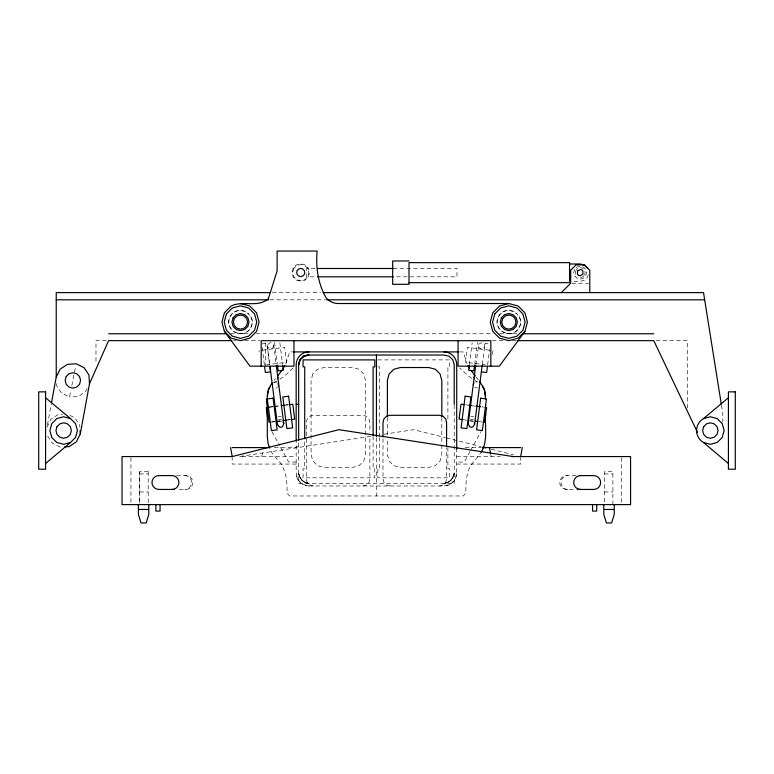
<?xml version="1.0" encoding="UTF-8"?>
<svg xmlns="http://www.w3.org/2000/svg" width="774" height="774" viewBox="0 0 774 774"><rect width="100%" height="100%" fill="white"/><g stroke="black" fill="none" stroke-linecap="round" stroke-linejoin="round"><path stroke-width="0.58" stroke-dasharray="3.87 2.9" d="M469.344 364.854L472.169 342.795M474.665 364.351L477.49 342.302M475.807 364.738L478.903 343.946L481.854 342.698L484.398 344.653L484.611 346.307L483.982 347.855L481.031 349.103L478.487 347.149L478.274 345.494M482.299 364.399L485.143 343.279L489.274 343.811M487.639 364.835L489.565 349.742M492.554 354.366L493.028 350.632M269.72 364.399L267.407 346.307L267.63 344.653L270.165 342.698L271.809 342.921L273.754 345.494L276.221 364.738M273.754 345.494L273.532 347.149L270.987 349.103L269.352 348.871L267.407 346.307M261.796 456.563L262.783 450.942M47.456 424.858L51.307 403.873M56.637 383.643L56.773 385.829L61.639 393.153L69.505 397.052L70.898 390.173M71.818 385.587L75.755 366.083M456.718 448.088L456.718 473.262L455.015 479.619L450.362 484.272L443.995 485.985L308.884 485.985L302.528 484.272L297.874 479.619L296.171 473.262L296.171 439.816M575.633 270.977L575.633 274.315M584.525 275.147L585.192 272.651L584.525 270.145L582.687 268.317L580.19 267.64L578.517 268.094M588.269 274.809L587.689 276.976L584.525 280.149L580.19 281.31L571.918 281.31M285.809 363.616L289.699 351.909L292.098 351.909M250.612 327.924C258.603 315.212 237.386 302.963 230.371 316.247C222.37 328.96 243.597 341.208 250.612 327.924A11.687 11.687 0 0 0 250.612 316.247M518.957 327.924C526.949 315.212 505.732 302.963 498.717 316.247C490.716 328.96 511.943 341.208 518.957 327.924A11.687 11.687 0 0 0 518.957 316.247M47.021 427.19L50.929 419.324L58.244 414.458L62.626 414.187M87.162 388.48L85.585 391.644L78.271 396.501L69.505 397.052M470.012 451.552L464.265 462.03L456.718 462.03M470.592 450.507L480.944 431.65M481.834 451.145C477.481 458.527 469.905 463.684 467.912 472.527C465.784 479.222 465.803 486.295 465.909 493.251L463.191 495.97L289.699 495.97L286.97 493.251C287.299 484.166 286.767 474.781 282.52 466.558C279.714 460.124 273.28 456.573 270.426 450.158M274.122 380.344L275.583 378.544M293.143 367.998L284.919 375.738L278.379 380.208M575.856 270.145L577.685 268.317M583.906 275.757L582.687 276.976L580.19 277.653L577.685 276.976M273.89 382.685L276.589 381.195M278.65 421.482L281.823 421.075M273.638 382.366L276.811 381.959M275.989 388.151L277.527 387.522M278.05 416.818L281.223 416.412M281.581 419.179L278.408 419.585M362.803 485.985L366.344 485.027L368.937 482.434L369.895 478.893L369.895 436.817M439.497 485.985L443.047 485.027L445.64 482.434L446.588 478.893L446.588 447.633M370.727 436.313L239.447 456.563L296.171 456.563M383.856 434.282L413.693 429.686L445.611 437.716M470.205 421.075L473.369 421.482M475.207 381.959L476.852 381.737M477.674 387.929L474.501 387.522M261.709 343.946L266.885 343.279L269.555 364.167M262.492 350.187L284.639 347.352L286.544 362.261L266.73 364.796M269.768 407.027L273.27 406.582M274.431 406.427L279.095 405.837M284.929 405.083L288.421 404.638M269.468 407.182L272.97 406.727M274.131 406.582L279.965 405.837M285.79 405.083L288.122 404.792M271.684 421.936L275.176 421.491M276.347 421.337L281.01 420.746M286.835 419.992L290.337 419.547M271.384 422.082L274.876 421.637M276.047 421.491L281.871 420.746M287.696 419.992L290.027 419.702M470.795 416.412L473.969 416.818M473.62 419.585L470.447 419.179M315.008 268.481L306.591 268.481L306.591 276.821L316.218 276.821M393.202 268.481L456.96 268.481L456.96 276.821L393.202 276.821M571.88 283.245L588.598 283.245M272.39 292.62L320.697 292.62M269.962 299.819L325.506 299.819M230.662 333.768L250.041 333.768M256.059 333.768L493.028 333.768M499.617 333.768L517.748 333.768M106.309 340.647L95.986 340.647L95.986 363.19M233.758 340.647L236.176 340.647M244.632 340.647L259.687 340.647M492.37 340.647L504.454 340.647M512.369 340.647L515.997 340.647M656.178 340.647L687.457 340.647L687.457 410.162M459.592 351.909L463.191 351.909L467.08 363.616M377.828 359.891L449.559 359.891L449.559 366.837L447.894 366.837L447.894 420.427M377.828 366.837L379.492 366.837L379.492 436.42M296.171 446.888L298.667 446.888M274.441 447.595L296.171 447.595M465.164 447.595L480.857 447.595M456.718 456.563L500.217 456.563M296.171 462.03L288.625 462.03L279.994 446.317M296.171 464.061L232.19 464.061L232.19 457.627M456.718 464.061L520.699 464.061L520.699 457.627M148.231 471.734L139.707 471.734L139.707 504.609M139.707 473.92L148.231 473.92M604.388 473.92L612.911 473.92M176.501 475.604L185.973 475.604A6.918 6.918 0 0 1 192.89 482.521A6.918 6.918 0 0 1 185.973 489.449L176.501 489.449M576.108 475.604L566.645 475.604A6.918 6.918 0 0 0 559.728 482.521A6.918 6.918 0 0 0 566.645 489.449L576.108 489.449M139.707 491.954L148.231 491.954M604.388 491.954L612.911 491.954M489.536 350.187L467.38 347.352L465.474 362.261L485.288 364.796M465.629 404.792L470.592 405.537M471.763 405.682L475.255 406.127M481.95 406.882L484.282 407.182M462.852 419.702L468.686 420.446M469.847 420.592L473.349 421.037M478.874 421.637L482.366 422.082M446.182 437.861L480.983 446.627M491.18 449.191L513.472 454.802M390.086 485.985L386.536 485.027L383.943 482.434L382.995 478.893L382.995 438.016M313.383 485.985L309.842 485.027L307.249 482.434L306.301 478.893L306.301 422.381L307.249 418.84L309.842 416.248L313.383 415.299L362.803 415.299L366.344 416.248L368.937 418.84L369.895 422.381L369.895 432.008M69.96 415.377L74.885 417.815L79.741 425.129L79.877 427.325M60.304 447.178L52.439 443.27L47.572 435.956L47.437 433.759M475.4 380.702L478.1 382.192M471.705 378.293L467.97 375.738L459.746 367.998M475.846 376.754L478.767 380.344M271.935 431.65L279.424 445.273M490.697 454.309L491.093 456.563M721.465 405.344L722.79 413.645L722.79 422.101M279.849 342.795L282.674 364.854M274.528 342.302L277.353 364.351M262.154 347.429L264.389 364.835M258.99 350.632L259.126 351.638M621.677 457.763L621.677 504.609M612.911 504.609L612.911 471.734L604.388 471.734L604.388 504.609M454.212 404.976L454.212 483.479L298.667 483.479L298.667 438.703M447.894 447.682L447.894 468.802L449.559 468.802L449.559 477.829L377.828 477.829L377.828 468.802L379.492 468.802L379.492 437.378M441.809 417.467L441.809 443.734M441.809 444.924L441.809 454.483L440.077 460.946L435.346 465.677L428.883 467.409L400.313 467.409L393.85 465.677L389.119 460.946L387.387 454.483L387.387 438.955M387.387 417.467L387.387 437.765M376.445 437.861L376.445 483.479M376.445 485.985L376.445 495.97M373.116 436.168L373.116 468.802L374.79 468.802L374.79 477.829L303.06 477.829L303.06 468.802L304.724 468.802L304.724 440.019M265.685 342.747L265.685 366.15M148.173 471.734L148.231 504.609M139.755 471.734L139.755 503.458M130.941 457.763L130.941 504.609M308.884 485.985A12.723 12.723 0 0 1 296.171 473.262M456.718 473.262A12.723 12.723 0 0 1 443.995 485.985M184.715 475.604A6.918 6.918 0 0 1 191.642 482.521A6.918 6.918 0 0 1 184.715 489.449M248.754 330.343A11.687 11.687 0 0 1 232.229 330.343A11.687 11.687 0 0 1 232.229 313.818A11.687 11.687 0 0 1 248.754 313.818M517.1 330.343A11.687 11.687 0 0 1 500.575 330.343A11.687 11.687 0 0 1 500.575 313.818A11.687 11.687 0 0 1 517.1 313.818M567.903 489.449A6.918 6.918 0 0 1 560.976 482.521A6.918 6.918 0 0 1 567.903 475.604M293.172 268.143L291.992 272.525L293.172 276.899L296.374 280.111L300.747 281.281L305.13 280.111L308.333 276.899L309.513 272.525L308.333 268.143L305.13 264.94L300.747 263.77L296.374 264.94L293.172 268.143M293.714 268.578L292.62 272.651L293.714 276.715L296.684 279.685L300.747 280.778L304.821 279.685L307.791 276.715L308.884 272.651L307.791 268.578L304.821 265.608L300.747 264.514L296.684 265.608L293.714 268.578M312.812 373.997L311.08 380.46L311.08 454.483L312.812 460.946L317.543 465.677L324.006 467.409L352.567 467.409L359.039 465.677L363.77 460.946L365.502 454.483L365.502 380.46L363.77 373.997L359.039 369.266L352.567 367.534L324.006 367.534L317.543 369.266L312.812 373.997M574.589 269.41L573.727 272.651L574.589 275.883L576.959 278.243L580.19 279.114L583.422 278.243L585.783 275.883L586.653 272.651L585.783 269.41L583.422 267.049L580.19 266.179L576.959 267.049L574.589 269.41M454.212 473.262L452.645 478.226L448.959 481.902L443.995 483.479A10.981 10.981 0 0 0 454.212 473.262L452.49 478.119L448.852 481.757L443.995 483.479A11.678 11.678 0 0 0 454.212 473.262M308.884 483.479L303.921 481.902L300.244 478.226L298.667 473.262A11.678 11.678 0 0 0 308.884 483.479L304.037 481.757L300.389 478.119L298.667 473.262A10.981 10.981 0 0 0 308.884 483.479"/><path stroke-width="1.16" d="M269.652 447.943L268.094 443.531L267.311 436.546L267.311 396.056L268.501 389.148L271.926 383.043M469.218 365.821L468.657 370.224L473.823 370.891L474.52 365.512M475.681 365.705L468.26 423.639L469.489 426.619L471.018 427.248L472.662 427.025L474.607 424.452L482.154 365.551M487.339 367.157L486.653 372.526L481.476 371.868M484.698 422.381L486.614 407.472M276.337 365.705L283.758 423.639L282.529 426.619L281.001 427.248L279.356 427.025L277.421 424.452L270.02 366.712M277.614 378.776L277.818 377.248M267.311 396.056L268.085 390.986M520.699 456.563L522.286 447.575M51.519 402.712L56.231 377.064L56.231 292.62L269.981 292.62M64.687 446.908L69.07 446.627L76.384 441.77L80.293 433.904L89.494 383.778L108.612 340.647L231.871 340.647M458.063 340.705L458.063 366.15L499.356 366.15L524.917 331.369L527.404 322.081L524.917 312.802L518.116 306.011L508.837 303.514L337.735 303.514C333.284 303.369 329.105 301.367 326.212 297.98C317.969 283.729 315.686 267.282 317.147 251.047L277.121 251.047L277.121 270.919L268.414 298.561C258.226 308.226 242.939 300.07 231.203 306.011L224.412 312.802L221.925 322.081L224.412 331.369L249.973 366.15L293.965 366.15L293.965 340.705M474.23 377.006L474.82 375.574M268.539 390.067L269.894 387.31M56.231 377.064L60.13 369.198L67.454 364.341L76.22 363.79L84.085 367.689L88.942 375.013L89.494 383.778M282.839 369.034L284.822 365.425M481.205 452.132C488.23 440.822 484.698 426.735 485.579 414.216M281.639 370.707L277.779 375.854M272.622 383.672L272.429 385.481M278.534 386.226L278.156 382.985M45.579 463.5L70.54 442.467L75.571 437.426L77.419 430.547L75.571 423.668L70.54 418.628L45.579 397.759M561.314 292.62L570.69 283.245L570.69 270.223L576.03 264.882L584.341 264.882L589.788 270.329L589.788 292.62M524.917 331.369L518.116 338.161L508.837 340.647L499.549 338.161L492.757 331.369L490.271 322.081L492.757 312.802L499.549 306.011L508.837 303.514M728.421 463.5L703.46 442.467A13.758 13.758 0 0 1 703.46 418.628L728.421 397.759M473.901 382.966L473.253 384.668M306.765 352.48L308.884 351.909A12.723 12.723 0 0 0 296.171 364.631L296.171 440.677M70.54 442.467L63.661 444.305L56.773 442.467L51.742 437.426L49.894 430.547L51.742 423.668L56.773 418.628L63.661 416.78L70.54 418.628M703.46 418.628L710.339 416.78L717.227 418.628L722.258 423.668L724.106 430.547L722.258 437.426L717.227 442.467L710.339 444.305L703.46 442.467M511.575 456.563L630.578 456.563L630.578 504.609L122.031 504.609L122.031 456.563L232.21 456.563L338.925 429.686L513.172 456.563M269.468 407.182L267.136 407.472L269.052 422.381M281.126 405.682L284.629 405.237M289.292 404.638L292.785 404.192L294.691 419.102L291.198 419.547M283.042 420.592L286.535 420.147M409.001 260.973L392.67 260.973L392.67 282.762M569.548 263.982L580.19 263.982L584.525 265.143L587.689 268.317M317.417 268.481L393.202 268.481M317.417 276.821L393.202 276.821M409.001 282.655L569.548 282.655M323.116 292.62L703.527 292.62L721.281 404.163M56.231 299.819L268.752 299.819M326.715 299.819L704.669 299.819M108.612 333.768L226.511 333.768M522.576 333.768L653.769 333.768M517.206 340.647L653.769 340.647L697.5 432.453M293.298 351.909L458.392 351.909M296.171 404.289L298.667 404.289M232.19 447.595L269.613 447.595M482.067 447.595L520.699 447.595M579.591 475.604L593.706 475.604A6.918 6.918 0 0 1 600.634 482.521A6.918 6.918 0 0 1 593.706 489.449L577.24 489.449M174.208 489.449L158.912 489.449A6.918 6.918 0 0 1 151.985 482.521A6.918 6.918 0 0 1 158.912 475.604L172.002 475.604A6.918 6.918 0 0 1 178.92 482.521A6.918 6.918 0 0 1 172.002 489.449M464.468 404.638L460.965 404.192L459.059 419.102L462.552 419.547M469.121 405.237L471.453 405.537M476.116 406.127L480.78 406.727M475.371 421.191L477.703 421.491M482.986 447.13L485.627 447.798M446.124 352.48L443.995 351.909A12.723 12.723 0 0 1 456.718 364.631L456.718 449.123M240.491 303.514L249.77 306.011L256.571 312.802L259.058 322.081L256.571 331.369L249.77 338.161L240.491 340.647L231.203 338.161L224.412 331.369M475.11 375.854L471.25 370.707M479.493 381.243L484.389 389.148L485.579 398.949M468.067 365.425L469.557 368.134M482.541 386.39L484.805 390.986M283.129 422.101L283.758 423.639M489.507 447.575L490.493 453.187M230.604 447.575L232.19 456.563M484.959 392.002L485.579 396.056M474.201 377.248L474.414 378.776M474.385 422.798L474.607 424.452M282.8 365.821L283.361 370.224L278.195 370.891L277.508 365.512M269.855 366.489L270.542 371.868L265.376 372.526L264.679 367.157M266.44 398.949L267.407 406.466M266.275 407.472L267.465 416.789M80.09 430.615L80.293 433.904M614.237 504.609L614.237 509.456L603.807 509.456L603.807 504.609M614.237 510.289L614.237 514.304L611.624 522.953L606.419 522.953L603.807 514.304L603.807 510.289M596.725 504.609L596.725 511.072L592.555 511.072L592.555 504.609M569.548 281.31L569.548 262.638L409.001 262.638L409.001 284.319L392.67 284.319L392.67 283.632M490.851 366.15L490.851 340.705L261.177 340.705L261.177 366.15M485.579 404.821L485.579 407.172M454.212 404.251L454.212 364.631L452.742 359.707L448.997 356.195L443.995 355.034L308.884 355.034L303.785 356.04L299.993 359.6L298.667 364.631L298.667 439.961M446.588 446.434L446.588 422.381L445.64 418.84L443.047 416.248L439.497 415.299L390.086 415.299L386.536 416.248L383.943 418.84L382.995 422.381L382.995 436.817M441.809 416.277L441.809 380.46L440.077 373.997L435.346 369.266L428.883 367.534L400.313 367.534L393.85 369.266L389.119 373.997L387.387 380.46L387.387 416.277M376.445 355.034L376.445 436.662M373.116 435.22L373.116 366.837L374.79 366.837L374.79 359.891L303.06 359.891L303.06 366.837L304.724 366.837L304.724 438.819M160.063 504.609L160.063 511.072L155.893 511.072L155.893 504.609M148.811 504.609L148.811 509.456L138.382 509.456L138.382 504.609M148.811 510.289L148.811 514.304L146.199 522.953L140.984 522.953L138.382 514.304L138.382 510.289M580.616 489.449A6.918 6.918 0 0 1 573.698 482.521A6.918 6.918 0 0 1 580.616 475.604M465.145 396.211L461.081 427.867L466.877 428.612L470.931 396.956L465.145 396.211M480.654 398.204L476.6 429.86L482.386 430.596L486.44 398.949L480.654 398.204M66.177 376.561L65.142 380.421L66.177 384.281L69.002 387.106L72.862 388.132L76.723 387.106L79.538 384.281L80.573 380.421L79.538 376.561L76.723 373.736L72.862 372.71L69.002 373.736L66.177 376.561M56.976 426.687L55.941 430.547L56.976 434.398L59.801 437.223L63.661 438.258L67.512 437.223L70.337 434.398L71.372 430.547L70.337 426.687L67.512 423.862L63.661 422.827L59.801 423.862L56.976 426.687M226.405 313.954L224.228 322.081L226.405 330.217L232.355 336.168L240.491 338.344L248.618 336.168L254.569 330.217L256.755 322.081L254.569 313.954L248.618 308.004L240.491 305.817L232.355 308.004L226.405 313.954M233.08 317.814L231.939 322.081L233.08 326.357L236.215 329.492L240.491 330.633L244.758 329.492L247.893 326.357L249.034 322.081L247.893 317.814L244.758 314.679L240.491 313.538L236.215 314.679L233.08 317.814M234.348 318.54L233.4 322.081L234.348 325.631L236.941 328.224L240.491 329.173L244.033 328.224L246.625 325.631L247.574 322.081L246.625 318.54L244.033 315.947L240.491 314.999L236.941 315.947L234.348 318.54M297.245 270.503L296.703 272.525L297.245 274.547L298.725 276.028L300.747 276.57L302.779 276.028L304.259 274.547L304.801 272.525L304.259 270.503L302.779 269.023L300.747 268.481L298.725 269.023L297.245 270.503M494.75 313.954L492.574 322.081L494.75 330.217L500.701 336.168L508.837 338.344L516.964 336.168L522.924 330.217L525.101 322.081L522.924 313.954L516.964 308.004L508.837 305.817L500.701 308.004L494.75 313.954M501.436 317.814L500.285 322.081L501.436 326.357L504.561 329.492L508.837 330.633L513.114 329.492L516.239 326.357L517.39 322.081L516.239 317.814L513.114 314.679L508.837 313.538L504.561 314.679L501.436 317.814M502.694 318.54L501.746 322.081L502.694 325.631L505.296 328.224L508.837 329.173L512.378 328.224L514.971 325.631L515.929 322.081L514.971 318.54L512.378 315.947L508.837 314.999L505.296 315.947L502.694 318.54M577.481 271.084L577.481 274.209L578.623 275.351L580.19 275.776L582.899 274.209L582.899 271.084L581.748 269.942L580.19 269.516L577.481 271.084M703.663 426.687L702.628 430.547L703.663 434.398L706.488 437.223L710.339 438.258L714.199 437.223L717.024 434.398L718.059 430.547L717.024 426.687L714.199 423.862L710.339 422.827L706.488 423.862L703.663 426.687M300.138 359.707L298.667 364.631A9.868 9.868 0 0 1 308.884 355.034L303.882 356.195L300.138 359.707M273.096 398.204L267.311 398.949L271.364 430.596L277.15 429.86L273.096 398.204M288.605 396.211L282.82 396.956L286.873 428.612L292.669 427.867L288.605 396.211M45.579 391.867L38.7 391.867L38.7 469.218L45.579 469.218L45.579 391.867M735.3 391.867L728.421 391.867L728.421 469.218L735.3 469.218L735.3 391.867"/></g></svg>
